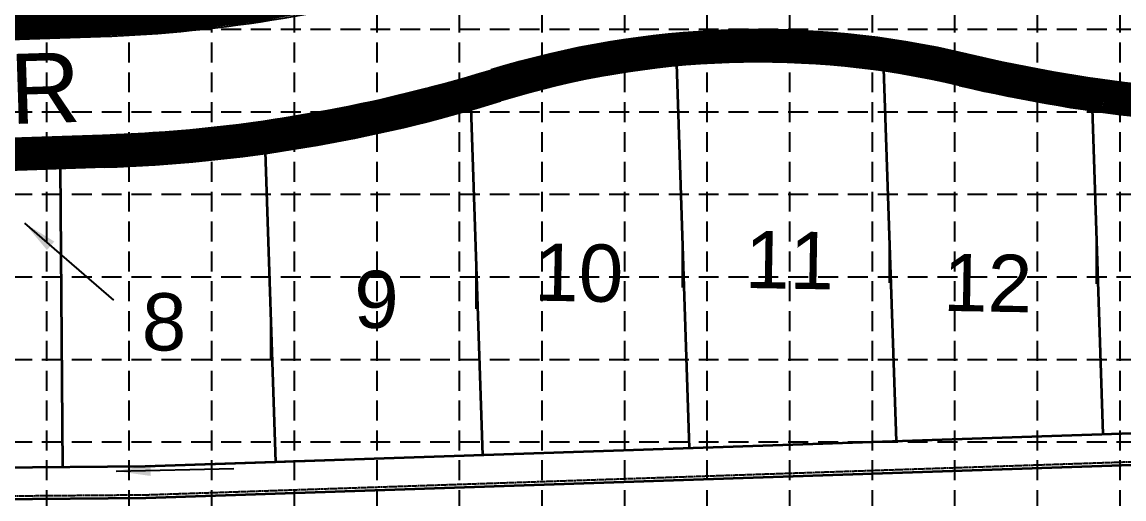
# Model space of a CAD drawing. Header units: inches. Extents: x 2387375 to 2389038, y 7083851 to 7084891.
# Drawn here: x 2388043.2 to 2388389.3, y 7084223.1 to 7084373 of the extents above; entities that cross this region are included whole.
import ezdxf
from ezdxf.enums import TextEntityAlignment as Align

# ---------------------------------------------------------------- set-up
doc = ezdxf.new("R2010")
doc.units = ezdxf.units.IN
doc.header["$MEASUREMENT"] = 0
doc.linetypes.add('add_topo$0$DASHED2', pattern=[0.375, 0.25, -0.125])
doc.linetypes.add('HIDDEN', pattern=[0.375, 0.25, -0.125])
for name, color, linetype in [('1 EROSION BLANKET', 84, 'Continuous'), ('add_topo$0$ROW_DEDICATION', 1, 'Continuous'), ('CDAR1$0$DA-FLOW', 6, 'Continuous'), ('CPGR1$0$CPG-FF', 2, 'Continuous'), ('CRWR1$0$FS-ST-NAME', 2, 'Continuous'), ('CSTR1$0$CST-PV-BKCB', 2, 'Continuous'), ('GRID', 254, 'HIDDEN')]:
    doc.layers.add(name, color=color, linetype=linetype)
for name, color, linetype, lineweight in [('CRWR1$0$CRW-EX-ROW', 22, 'Continuous', 35), ('CRWR1$0$CRW-PR-LOT', 3, 'Continuous', 35), ('CRWR1$0$CRW-PR-PLAT-LN', 2, 'Continuous', 30), ('CRWR1$0$CRW-PR-ROW', 4, 'Continuous', 80), ('XREF-JCTR', 7, 'Continuous', 35)]:
    doc.layers.add(name, color=color, linetype=linetype, lineweight=lineweight)
doc.styles.add('CDAR1$0$STANDARD', font='txt')
doc.styles.add('L100', font='simplex', dxfattribs={"height": 4})
doc.styles.get("Standard").update_dxf_attribs({"font": 'ARIAL.TTF'})
doc.dimstyles.new('CDAR1$0$STANDARD', dxfattribs={"dimtxt": 0.18, "dimasz": 0.18, "dimexe": 0.18, "dimexo": 0.0625, "dimgap": 0.09, "dimtad": 0, "dimtih": 1, "dimtoh": 1, "dimdec": 4, "dimzin": 0, "dimdsep": 46, "dimtxsty": 'CDAR1$0$STANDARD', "dimcen": 0.09, "dimadec": 0, "dimazin": 0, "dimtfac": 1, "dimtdec": 4, "dimtofl": 0, "dimtmove": 0, "dimatfit": 3, "dimfxl": 0, "dimtolj": 1, "dimtzin": 0, "dimarcsym": 0})
doc.dimstyles.new('SPOT', dxfattribs={"dimscale": 40, "dimtxt": 4, "dimasz": 0.025, "dimexe": 0.03, "dimexo": 0.03, "dimgap": 0.03, "dimtad": 0, "dimtih": 1, "dimtoh": 1, "dimdsep": 46, "dimtxsty": 'L100', "dimblk": 'c', "dimcen": 0, "dimadec": 0, "dimazin": 0, "dimtfac": 1, "dimtofl": 0, "dimtmove": 0, "dimatfit": 3, "dimldrblk": 'c', "dimfxl": 0, "dimtolj": 1, "dimtzin": 0, "dimarcsym": 0})

# ---------------------------------------------------------------- blocks, each defined once
blk = doc.blocks.new('c')

msp = doc.modelspace()

# ---------------------------------------------------------------- linework, layer by layer
at = {"layer": '1 EROSION BLANKET', "const_width": 9}
msp.add_lwpolyline([(2387582.28, 7084386.8), (2387593.38, 7084387.6, -0.046641), (2387598.07, 7084387.5, 0.163096), (2387632.67, 7084394.85, -0.143644), (2387674.56, 7084405.42), (2387744.68, 7084405.48, -0.154509), (2387817.25, 7084382.57, 0.080714), (2387904.49, 7084340.29, 0.072418), (2387974.44, 7084330.03), (2388069.27, 7084333.16), (2388091.29, 7084334.21), (2388116.28, 7084336.92), (2388149.58, 7084342.67), (2388180.27, 7084350.24, 0.017696), (2388187.51, 7084352.3, -0.024771), (2388214.49, 7084359.56, -0.014575), (2388233.21, 7084363.05, -0.037504), (2388270.15, 7084366.02, -0.023219), (2388301.4, 7084364.73, -0.041004), (2388347.96, 7084356.75, 0.034528), (2388383.06, 7084350.27), (2388401.82, 7084348.17)], format="xyb", dxfattribs=at)
msp.add_lwpolyline([(2387978.94, 7084370.01), (2388071.19, 7084373.25), (2388092.5, 7084374.43), (2388117.17, 7084377.62), (2388142.09, 7084382.16), (2388162.62, 7084386.82), (2388192.93, 7084395.45), (2388212.15, 7084399.82), (2388227.81, 7084402.51), (2388248.31, 7084405.02), (2388275.89, 7084406.07), (2388300.91, 7084404.91), (2388323.4, 7084402.33), (2388347.84, 7084397.54), (2388360.77, 7084394.67), (2388377.86, 7084391.54), (2388390.43, 7084389.69), (2388400.93, 7084388.27)], dxfattribs=at)
at = {"layer": 'add_topo$0$ROW_DEDICATION', "color": 7, "linetype": 'add_topo$0$DASHED2'}
for p, q in [((2388975.39, 7084254.32), (2388082.25, 7084224.34)), ((2388975.39, 7084253.32), (2388082.29, 7084223.34)), ((2388082.28, 7084224.34), (2387597.56, 7084220.35)), ((2388082.29, 7084223.34), (2387598.57, 7084219.35))]:
    msp.add_line(p, q, dxfattribs=at)
at = {"layer": 'CRWR1$0$CRW-EX-ROW', "color": 7}
for p, q in [((2388975.39, 7084263.32), (2388081.89, 7084233.33)), ((2388975.39, 7084253.32), (2388082.1, 7084223.34)), ((2388081.89, 7084233.33), (2387583.48, 7084229.23)), ((2388082.1, 7084223.34), (2387583.57, 7084219.23))]:
    msp.add_line(p, q, dxfattribs=at)
at = {"layer": 'CRWR1$0$CRW-PR-LOT', "color": 7}
for p, q in [((2388248.71, 7084359.85), (2388252.76, 7084239.07)), ((2388313.8, 7084358.24), (2388317.72, 7084241.25)), ((2388184.13, 7084346.08), (2388187.8, 7084236.89)), ((2388379.25, 7084345.79), (2388382.69, 7084243.43)), ((2388119.56, 7084332.34), (2388122.83, 7084234.71)), ((2388055.15, 7084327.49), (2388055.93, 7084233.12))]:
    msp.add_line(p, q, dxfattribs=at)
at = {"layer": 'CRWR1$0$CRW-PR-PLAT-LN', "color": 7}
for points in [[(2388248.71, 7084359.85), (2388252.76, 7084239.07), (2388187.8, 7084236.89), (2388184.13, 7084346.08, 0.005069), (2388193.36, 7084348.83, -0.051436), (2388248.71, 7084359.85, -3.581665)], [(2388313.8, 7084358.24), (2388317.72, 7084241.25), (2388252.76, 7084239.07), (2388248.71, 7084359.85, -0.059401), (2388313.8, 7084358.24, 0.307606)], [(2388379.25, 7084345.79), (2388382.69, 7084243.43), (2388317.72, 7084241.25), (2388313.8, 7084358.24, -0.02221), (2388337.79, 7084353.67, 0.022226), (2388379.25, 7084345.79, 0.624416)], [(2388184.13, 7084346.08), (2388187.8, 7084236.89), (2388122.83, 7084234.71), (2388119.56, 7084332.34, 0.03479), (2388184.13, 7084346.08, -0.159204)], [(2388444.45, 7084340.92), (2388447.65, 7084245.61), (2388382.69, 7084243.43), (2388379.25, 7084345.79, 0.034443), (2388444.45, 7084340.92, -0.088929)], [(2388119.56, 7084332.34), (2388122.83, 7084234.71), (2388081.89, 7084233.33), (2388055.93, 7084233.12), (2388055.15, 7084327.49), (2388069.2, 7084327.96, 0.026625), (2388119.56, 7084332.34, -1.00556)]]:
    msp.add_lwpolyline(points, format="xyb", dxfattribs=at)
msp.add_lwpolyline([(2388055.15, 7084327.49), (2388055.93, 7084233.12), (2387990.93, 7084232.59), (2387990.17, 7084325.31), (2388055.15, 7084327.49)], dxfattribs=at)
at = {"layer": 'CRWR1$0$CRW-PR-ROW', "color": 7}
msp.add_line((2388069.2, 7084327.96), (2387986.42, 7084325.18), dxfattribs=at)
for centre, radius, start, end in [((2388274.48, 7084086.06), 275, 76.69, 107.1548), ((2388447.14, 7084815.92), 475, 256.69, 271.9224), ((2388053.26, 7084802.69), 475, 271.9224, 287.1548)]:
    msp.add_arc(centre, radius, start, end, dxfattribs=at)
at = {"layer": 'CSTR1$0$CST-PV-BKCB', "color": 7}
msp.add_line((2387986.1, 7084334.68), (2388068.88, 7084337.46), dxfattribs=at)
at = {"layer": 'CSTR1$0$CST-PV-BKCB', "color": 7, "flags": 128}
msp.add_lwpolyline([(2387677.43, 7084440.51), (2387741.94, 7084441.04, -0.159532), (2387840.07, 7084409.8, 0.166032), (2387985.06, 7084365.66), (2388067.84, 7084368.44, 0.066562), (2388181.42, 7084387.52, -0.133716), (2388347.11, 7084393.09, 0.066562), (2388461.72, 7084381.66), (2388559.26, 7084384.93, 0.414214), (2388578.58, 7084405.59), (2388577.69, 7084431.97)], format="xyb", dxfattribs=at)
at = {"layer": 'CSTR1$0$CST-PV-BKCB', "color": 7}
for centre, radius, start, end in [((2388274.48, 7084086.06), 284.5, 76.69, 107.1548), ((2388447.14, 7084815.92), 465.5, 256.69, 271.9224), ((2388053.26, 7084802.69), 465.5, 271.9224, 287.1548)]:
    msp.add_arc(centre, radius, start, end, dxfattribs=at)
at = {"layer": 'GRID', "color": 252, "linetype": 'HIDDEN', "ltscale": 25}
for p, q in [((2388050.88, 7084863.39), (2388050.88, 7083955.7)), ((2388076.81, 7084863.39), (2388076.81, 7083955.7)), ((2388102.74, 7084863.39), (2388102.74, 7083955.7)), ((2388128.67, 7084863.39), (2388128.67, 7083955.7)), ((2388154.6, 7084863.39), (2388154.6, 7083955.7)), ((2388180.53, 7084863.39), (2388180.53, 7083955.7)), ((2388206.46, 7084863.39), (2388206.46, 7083955.7)), ((2388232.39, 7084863.39), (2388232.39, 7083955.7)), ((2388258.32, 7084863.39), (2388258.32, 7083955.7)), ((2388284.25, 7084863.39), (2388284.25, 7083955.7)), ((2388310.18, 7084863.39), (2388310.18, 7083955.7)), ((2388336.11, 7084863.39), (2388336.11, 7083955.7)), ((2388362.05, 7084863.39), (2388362.05, 7083955.7)), ((2388387.98, 7084863.39), (2388387.98, 7083955.7)), ((2387402.61, 7084370.71), (2389010.32, 7084370.71)), ((2387402.61, 7084344.78), (2389010.32, 7084344.78)), ((2387402.61, 7084318.84), (2389010.32, 7084318.84)), ((2387402.61, 7084292.91), (2389010.32, 7084292.91)), ((2387402.61, 7084266.98), (2389010.32, 7084266.98)), ((2387402.61, 7084241.05), (2389010.32, 7084241.05))]:
    msp.add_line(p, q, dxfattribs=at)

# ---------------------------------------------------------------- texts
at = {"layer": 'CPGR1$0$CPG-FF', "color": 7}
for s, p in [('11', (2388284.27, 7084298.18)), ('10', (2388218.07, 7084294.21)), ('12', (2388346.5, 7084291.12)), ('9', (2388154.51, 7084285.83)), ('8', (2388087.86, 7084278.77))]:
    msp.add_text(s, height=18, rotation=359.0164, dxfattribs=at).set_placement(p, align=Align.MIDDLE)
at = {"layer": 'CRWR1$0$FS-ST-NAME', "color": 7}
msp.add_text('TYLER', height=22, rotation=1.8422, dxfattribs=at).set_placement((2388012.38, 7084340.02), align=Align.CENTER)

# ---------------------------------------------------------------- leaders
at = {"layer": 'CDAR1$0$DA-FLOW', "color": 7}
for points in [[(2388044.04, 7084309.74), (2388071.92, 7084285.59)], [(2388044.04, 7084309.74), (2388071.92, 7084285.59)], [(2388044.04, 7084309.74), (2388071.92, 7084285.59)], [(2388072.83, 7084231.88), (2388109.71, 7084232.7)], [(2388072.83, 7084231.88), (2388109.71, 7084232.7)], [(2388072.83, 7084231.88), (2388109.71, 7084232.7)]]:
    msp.add_leader(points, dimstyle='CDAR1$0$STANDARD', override={"dimscale": 60, "dimgap": 0.09, "dimtad": 0, "dimpost": "'"}, dxfattribs=at)
at = {"layer": 'XREF-JCTR', "path_type": 1}
for points in [[(2388315.51, 7084307.26), (2388315.53, 7084291)], [(2388380.56, 7084306.97), (2388380.58, 7084290.7)], [(2388250.52, 7084305.82), (2388250.54, 7084289.56)], [(2388185.71, 7084299.14), (2388185.73, 7084282.87)], [(2388121.2, 7084283.39), (2388121.22, 7084267.13)], [(2388055.54, 7084280.29), (2388055.57, 7084264.02)]]:
    msp.add_leader(points, dimstyle='SPOT', override={"dimasz": 0.2, "dimgap": 0.03, "dimtad": 0}, dxfattribs=at)

doc.saveas('drawing.dxf')
